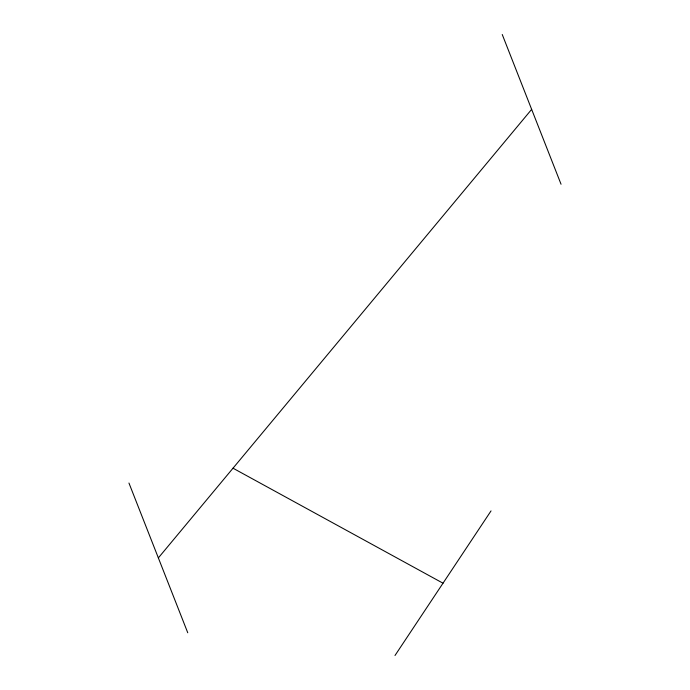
<?xml version="1.0" encoding="UTF-8"?>
<svg xmlns="http://www.w3.org/2000/svg" width="690" height="690" viewBox="0 0 690 690"><rect width="100%" height="100%" fill="white"/><g stroke="black" fill="none" stroke-linecap="round" stroke-linejoin="round"><path stroke-width="1.03" d="M394.99 655.5L491.03 510.902M158.355 557.908L531.645 109.374M233.013 468.2L443.014 583.205M502.242 34.5L561.048 184.239M128.952 483.034L187.758 632.773"/></g></svg>
